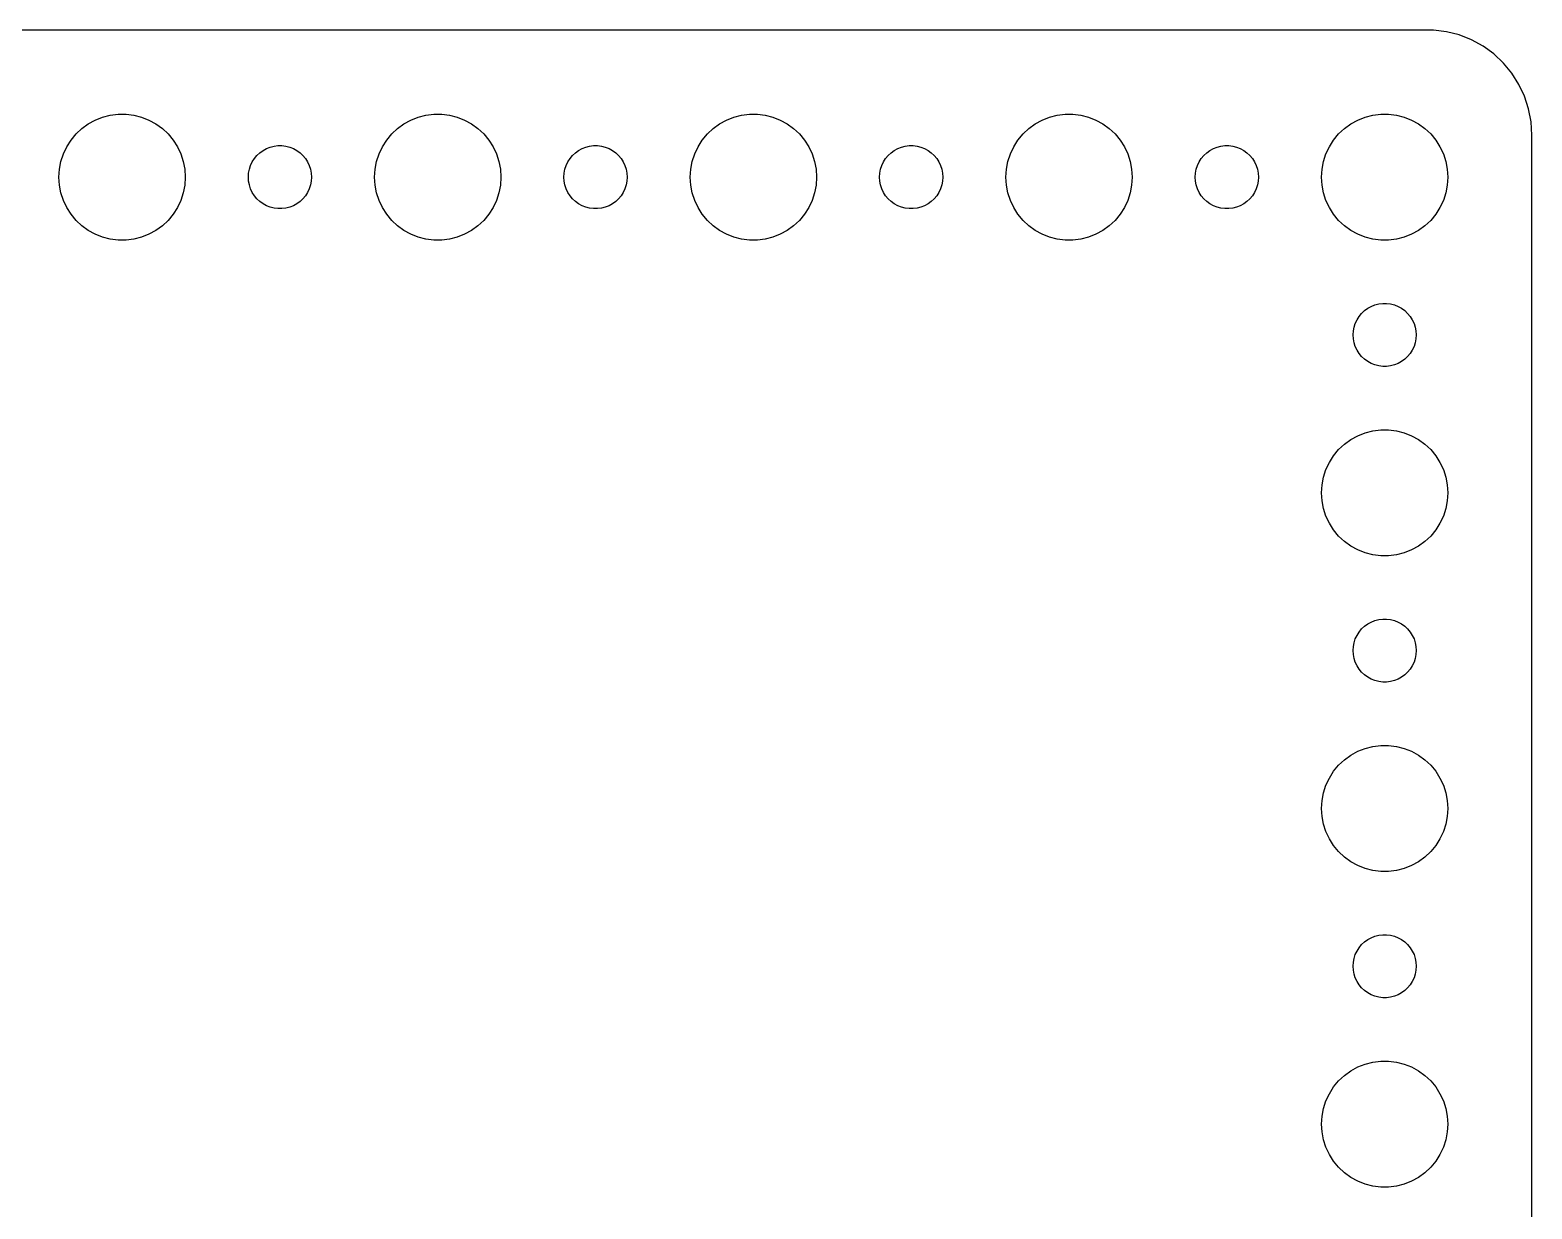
# Model space of a CAD drawing. Header units: metres. Extents: x -134 to 134, y 176 to 394.
# Drawn here: x 63.1 to 134.5, y 224 to 280 of the extents above; entities that cross this region are included whole.
import ezdxf

# ---------------------------------------------------------------- set-up
doc = ezdxf.new("R2010")
doc.units = ezdxf.units.M

msp = doc.modelspace()

# ---------------------------------------------------------------- linework, layer by layer
for p, q in [((129.814, 279.99), (-129.814, 279.99)), ((130.437, 279.911), (129.814, 279.99)), ((131.045, 279.755), (130.437, 279.911)), ((131.629, 279.524), (131.045, 279.755)), ((132.179, 279.222), (131.629, 279.524)), ((132.687, 278.853), (132.179, 279.222)), ((133.145, 278.423), (132.687, 278.853)), ((133.545, 277.939), (133.145, 278.423)), ((133.882, 277.409), (133.545, 277.939)), ((134.149, 276.841), (133.882, 277.409)), ((134.343, 276.243), (134.149, 276.841)), ((134.461, 275.627), (134.343, 276.243)), ((65.5877, 275.312), (65.8925, 275.533)), ((65.8925, 275.533), (66.2227, 275.714)), ((66.2227, 275.714), (66.573, 275.853)), ((66.573, 275.853), (66.9379, 275.947)), ((66.9379, 275.947), (67.3116, 275.994)), ((67.3116, 275.994), (67.6884, 275.994)), ((67.6884, 275.994), (68.0621, 275.947)), ((68.0621, 275.947), (68.427, 275.853)), ((68.427, 275.853), (68.7773, 275.714)), ((68.7773, 275.714), (69.1075, 275.533)), ((69.1075, 275.533), (69.4123, 275.312)), ((80.5877, 275.312), (80.8925, 275.533)), ((80.8925, 275.533), (81.2227, 275.714)), ((81.2227, 275.714), (81.573, 275.853)), ((81.573, 275.853), (81.9379, 275.947)), ((81.9379, 275.947), (82.3116, 275.994)), ((82.3116, 275.994), (82.6884, 275.994)), ((82.6884, 275.994), (83.0621, 275.947)), ((83.0621, 275.947), (83.427, 275.853)), ((83.427, 275.853), (83.7773, 275.714)), ((83.7773, 275.714), (84.1075, 275.533)), ((84.1075, 275.533), (84.4123, 275.312)), ((95.5877, 275.312), (95.8925, 275.533)), ((95.8925, 275.533), (96.2227, 275.714)), ((96.2227, 275.714), (96.573, 275.853)), ((96.573, 275.853), (96.9379, 275.947)), ((96.9379, 275.947), (97.3116, 275.994)), ((97.3116, 275.994), (97.6884, 275.994)), ((97.6884, 275.994), (98.0621, 275.947)), ((98.0621, 275.947), (98.427, 275.853)), ((98.427, 275.853), (98.7773, 275.714)), ((98.7773, 275.714), (99.1075, 275.533)), ((99.1075, 275.533), (99.4123, 275.312)), ((110.588, 275.312), (110.893, 275.533)), ((110.893, 275.533), (111.223, 275.714)), ((111.223, 275.714), (111.573, 275.853)), ((111.573, 275.853), (111.938, 275.947)), ((111.938, 275.947), (112.312, 275.994)), ((112.312, 275.994), (112.688, 275.994)), ((112.688, 275.994), (113.062, 275.947)), ((113.062, 275.947), (113.427, 275.853)), ((113.427, 275.853), (113.777, 275.714)), ((113.777, 275.714), (114.107, 275.533)), ((114.107, 275.533), (114.412, 275.312)), ((125.588, 275.312), (125.893, 275.533)), ((125.893, 275.533), (126.223, 275.714)), ((126.223, 275.714), (126.573, 275.853)), ((126.573, 275.853), (126.938, 275.947)), ((126.938, 275.947), (127.312, 275.994)), ((127.312, 275.994), (127.688, 275.994)), ((127.688, 275.994), (128.062, 275.947)), ((128.062, 275.947), (128.427, 275.853)), ((128.427, 275.853), (128.777, 275.714)), ((128.777, 275.714), (129.107, 275.533)), ((129.107, 275.533), (129.412, 275.312)), ((134.5, 275), (134.461, 275.627)), ((65.073, 274.763), (65.3131, 275.054)), ((65.3131, 275.054), (65.5877, 275.312)), ((69.4123, 275.312), (69.6869, 275.054)), ((69.6869, 275.054), (69.927, 274.763)), ((80.073, 274.763), (80.3131, 275.054)), ((80.3131, 275.054), (80.5877, 275.312)), ((84.4123, 275.312), (84.6869, 275.054)), ((84.6869, 275.054), (84.927, 274.763)), ((95.073, 274.763), (95.3131, 275.054)), ((95.3131, 275.054), (95.5877, 275.312)), ((99.4123, 275.312), (99.6869, 275.054)), ((99.6869, 275.054), (99.927, 274.763)), ((110.073, 274.763), (110.313, 275.054)), ((110.313, 275.054), (110.588, 275.312)), ((114.412, 275.312), (114.687, 275.054)), ((114.687, 275.054), (114.927, 274.763)), ((125.073, 274.763), (125.313, 275.054)), ((125.313, 275.054), (125.588, 275.312)), ((129.412, 275.312), (129.687, 275.054)), ((129.687, 275.054), (129.927, 274.763)), ((134.5, 181), (134.5, 275)), ((64.5943, 273.746), (64.7107, 274.104)), ((64.7107, 274.104), (64.8711, 274.445)), ((64.8711, 274.445), (65.073, 274.763)), ((69.927, 274.763), (70.1289, 274.445)), ((70.1289, 274.445), (70.2893, 274.104)), ((70.2893, 274.104), (70.4057, 273.746)), ((73.9065, 274.027), (74.0439, 274.156)), ((74.0439, 274.156), (74.1963, 274.266)), ((74.1963, 274.266), (74.3613, 274.357)), ((74.3613, 274.357), (74.5365, 274.427)), ((74.5365, 274.427), (74.7189, 274.473)), ((74.7189, 274.473), (74.9058, 274.497)), ((74.9058, 274.497), (75.0942, 274.497)), ((75.0942, 274.497), (75.2811, 274.473)), ((75.2811, 274.473), (75.4635, 274.427)), ((75.4635, 274.427), (75.6387, 274.357)), ((75.6387, 274.357), (75.8037, 274.266)), ((75.8037, 274.266), (75.9561, 274.156)), ((75.9561, 274.156), (76.0934, 274.027)), ((79.5943, 273.746), (79.7107, 274.104)), ((79.7107, 274.104), (79.8711, 274.445)), ((79.8711, 274.445), (80.073, 274.763)), ((84.927, 274.763), (85.1289, 274.445)), ((85.1289, 274.445), (85.2893, 274.104)), ((85.2893, 274.104), (85.4057, 273.746)), ((88.9065, 274.027), (89.0439, 274.156)), ((89.0439, 274.156), (89.1963, 274.266)), ((89.1963, 274.266), (89.3613, 274.357)), ((89.3613, 274.357), (89.5365, 274.427)), ((89.5365, 274.427), (89.7189, 274.473)), ((89.7189, 274.473), (89.9058, 274.497)), ((89.9058, 274.497), (90.0942, 274.497)), ((90.0942, 274.497), (90.2811, 274.473)), ((90.2811, 274.473), (90.4635, 274.427)), ((90.4635, 274.427), (90.6387, 274.357)), ((90.6387, 274.357), (90.8037, 274.266)), ((90.8037, 274.266), (90.9561, 274.156)), ((90.9561, 274.156), (91.0934, 274.027)), ((94.5943, 273.746), (94.7107, 274.104)), ((94.7107, 274.104), (94.8711, 274.445)), ((94.8711, 274.445), (95.073, 274.763)), ((99.927, 274.763), (100.129, 274.445)), ((100.129, 274.445), (100.289, 274.104)), ((100.289, 274.104), (100.406, 273.746)), ((103.907, 274.027), (104.044, 274.156)), ((104.044, 274.156), (104.196, 274.266)), ((104.196, 274.266), (104.361, 274.357)), ((104.361, 274.357), (104.536, 274.427)), ((104.536, 274.427), (104.719, 274.473)), ((104.719, 274.473), (104.906, 274.497)), ((104.906, 274.497), (105.094, 274.497)), ((105.094, 274.497), (105.281, 274.473)), ((105.281, 274.473), (105.464, 274.427)), ((105.464, 274.427), (105.639, 274.357)), ((105.639, 274.357), (105.804, 274.266)), ((105.804, 274.266), (105.956, 274.156)), ((105.956, 274.156), (106.093, 274.027)), ((109.594, 273.746), (109.711, 274.104)), ((109.711, 274.104), (109.871, 274.445)), ((109.871, 274.445), (110.073, 274.763)), ((114.927, 274.763), (115.129, 274.445)), ((115.129, 274.445), (115.289, 274.104)), ((115.289, 274.104), (115.406, 273.746)), ((118.907, 274.027), (119.044, 274.156)), ((119.044, 274.156), (119.196, 274.266)), ((119.196, 274.266), (119.361, 274.357)), ((119.361, 274.357), (119.536, 274.427)), ((119.536, 274.427), (119.719, 274.473)), ((119.719, 274.473), (119.906, 274.497)), ((119.906, 274.497), (120.094, 274.497)), ((120.094, 274.497), (120.281, 274.473)), ((120.281, 274.473), (120.464, 274.427)), ((120.464, 274.427), (120.639, 274.357)), ((120.639, 274.357), (120.804, 274.266)), ((120.804, 274.266), (120.956, 274.156)), ((120.956, 274.156), (121.093, 274.027)), ((124.594, 273.746), (124.711, 274.104)), ((124.711, 274.104), (124.871, 274.445)), ((124.871, 274.445), (125.073, 274.763)), ((129.927, 274.763), (130.129, 274.445)), ((130.129, 274.445), (130.289, 274.104)), ((130.289, 274.104), (130.406, 273.746)), ((64.5, 273), (64.5237, 273.376)), ((64.5237, 273.376), (64.5943, 273.746)), ((70.4057, 273.746), (70.4763, 273.376)), ((70.4763, 273.376), (70.5, 273)), ((73.5118, 273.188), (73.5471, 273.373)), ((73.5471, 273.373), (73.6053, 273.552)), ((73.6053, 273.552), (73.6855, 273.723)), ((73.6855, 273.723), (73.7865, 273.882)), ((73.7865, 273.882), (73.9065, 274.027)), ((76.0934, 274.027), (76.2135, 273.882)), ((76.2135, 273.882), (76.3145, 273.723)), ((76.3145, 273.723), (76.3947, 273.552)), ((76.3947, 273.552), (76.4529, 273.373)), ((76.4529, 273.373), (76.4882, 273.188)), ((79.5, 273), (79.5237, 273.376)), ((79.5237, 273.376), (79.5943, 273.746)), ((85.4057, 273.746), (85.4763, 273.376)), ((85.4763, 273.376), (85.5, 273)), ((88.5118, 273.188), (88.5471, 273.373)), ((88.5471, 273.373), (88.6053, 273.552)), ((88.6053, 273.552), (88.6855, 273.723)), ((88.6855, 273.723), (88.7865, 273.882)), ((88.7865, 273.882), (88.9065, 274.027)), ((91.0934, 274.027), (91.2135, 273.882)), ((91.2135, 273.882), (91.3145, 273.723)), ((91.3145, 273.723), (91.3947, 273.552)), ((91.3947, 273.552), (91.4529, 273.373)), ((91.4529, 273.373), (91.4882, 273.188)), ((94.5, 273), (94.5237, 273.376)), ((94.5237, 273.376), (94.5943, 273.746)), ((100.406, 273.746), (100.476, 273.376)), ((100.476, 273.376), (100.5, 273)), ((103.512, 273.188), (103.547, 273.373)), ((103.547, 273.373), (103.605, 273.552)), ((103.605, 273.552), (103.686, 273.723)), ((103.686, 273.723), (103.786, 273.882)), ((103.786, 273.882), (103.907, 274.027)), ((106.093, 274.027), (106.214, 273.882)), ((106.214, 273.882), (106.314, 273.723)), ((106.314, 273.723), (106.395, 273.552)), ((106.395, 273.552), (106.453, 273.373)), ((106.453, 273.373), (106.488, 273.188)), ((109.5, 273), (109.524, 273.376)), ((109.524, 273.376), (109.594, 273.746)), ((115.406, 273.746), (115.476, 273.376)), ((115.476, 273.376), (115.5, 273)), ((118.512, 273.188), (118.547, 273.373)), ((118.547, 273.373), (118.605, 273.552)), ((118.605, 273.552), (118.686, 273.723)), ((118.686, 273.723), (118.786, 273.882)), ((118.786, 273.882), (118.907, 274.027)), ((121.093, 274.027), (121.214, 273.882)), ((121.214, 273.882), (121.314, 273.723)), ((121.314, 273.723), (121.395, 273.552)), ((121.395, 273.552), (121.453, 273.373)), ((121.453, 273.373), (121.488, 273.188)), ((124.5, 273), (124.524, 273.376)), ((124.524, 273.376), (124.594, 273.746)), ((130.406, 273.746), (130.476, 273.376)), ((130.476, 273.376), (130.5, 273)), ((64.5237, 272.624), (64.5, 273)), ((70.5, 273), (70.4763, 272.624)), ((73.5, 273), (73.5118, 273.188)), ((73.5118, 272.812), (73.5, 273)), ((73.5471, 272.627), (73.5118, 272.812)), ((76.4882, 272.812), (76.4529, 272.627)), ((76.4882, 273.188), (76.5, 273)), ((76.5, 273), (76.4882, 272.812)), ((79.5237, 272.624), (79.5, 273)), ((85.5, 273), (85.4763, 272.624)), ((88.5, 273), (88.5118, 273.188)), ((88.5118, 272.812), (88.5, 273)), ((88.5471, 272.627), (88.5118, 272.812)), ((91.4882, 272.812), (91.4529, 272.627)), ((91.4882, 273.188), (91.5, 273)), ((91.5, 273), (91.4882, 272.812)), ((94.5237, 272.624), (94.5, 273)), ((100.5, 273), (100.476, 272.624)), ((103.5, 273), (103.512, 273.188)), ((103.512, 272.812), (103.5, 273)), ((103.547, 272.627), (103.512, 272.812)), ((106.488, 272.812), (106.453, 272.627)), ((106.488, 273.188), (106.5, 273)), ((106.5, 273), (106.488, 272.812)), ((109.524, 272.624), (109.5, 273)), ((115.5, 273), (115.476, 272.624)), ((118.5, 273), (118.512, 273.188)), ((118.512, 272.812), (118.5, 273)), ((118.547, 272.627), (118.512, 272.812)), ((121.488, 272.812), (121.453, 272.627)), ((121.488, 273.188), (121.5, 273)), ((121.5, 273), (121.488, 272.812)), ((124.524, 272.624), (124.5, 273)), ((130.5, 273), (130.476, 272.624)), ((64.5943, 272.254), (64.5237, 272.624)), ((64.7107, 271.896), (64.5943, 272.254)), ((70.4057, 272.254), (70.2893, 271.896)), ((70.4763, 272.624), (70.4057, 272.254)), ((73.6053, 272.448), (73.5471, 272.627)), ((73.6855, 272.277), (73.6053, 272.448)), ((73.7865, 272.118), (73.6855, 272.277)), ((73.9065, 271.973), (73.7865, 272.118)), ((74.0439, 271.844), (73.9065, 271.973)), ((76.0934, 271.973), (75.9561, 271.844)), ((76.2135, 272.118), (76.0934, 271.973)), ((76.3145, 272.277), (76.2135, 272.118)), ((76.3947, 272.448), (76.3145, 272.277)), ((76.4529, 272.627), (76.3947, 272.448)), ((79.5943, 272.254), (79.5237, 272.624)), ((79.7107, 271.896), (79.5943, 272.254)), ((85.4057, 272.254), (85.2893, 271.896)), ((85.4763, 272.624), (85.4057, 272.254)), ((88.6053, 272.448), (88.5471, 272.627)), ((88.6855, 272.277), (88.6053, 272.448)), ((88.7865, 272.118), (88.6855, 272.277)), ((88.9065, 271.973), (88.7865, 272.118)), ((89.0439, 271.844), (88.9065, 271.973)), ((91.0934, 271.973), (90.9561, 271.844)), ((91.2135, 272.118), (91.0934, 271.973)), ((91.3145, 272.277), (91.2135, 272.118)), ((91.3947, 272.448), (91.3145, 272.277)), ((91.4529, 272.627), (91.3947, 272.448)), ((94.5943, 272.254), (94.5237, 272.624)), ((94.7107, 271.896), (94.5943, 272.254)), ((100.406, 272.254), (100.289, 271.896)), ((100.476, 272.624), (100.406, 272.254)), ((103.605, 272.448), (103.547, 272.627)), ((103.686, 272.277), (103.605, 272.448)), ((103.786, 272.118), (103.686, 272.277)), ((103.907, 271.973), (103.786, 272.118)), ((104.044, 271.844), (103.907, 271.973)), ((106.093, 271.973), (105.956, 271.844)), ((106.214, 272.118), (106.093, 271.973)), ((106.314, 272.277), (106.214, 272.118)), ((106.395, 272.448), (106.314, 272.277)), ((106.453, 272.627), (106.395, 272.448)), ((109.594, 272.254), (109.524, 272.624)), ((109.711, 271.896), (109.594, 272.254)), ((115.406, 272.254), (115.289, 271.896)), ((115.476, 272.624), (115.406, 272.254)), ((118.605, 272.448), (118.547, 272.627)), ((118.686, 272.277), (118.605, 272.448)), ((118.786, 272.118), (118.686, 272.277)), ((118.907, 271.973), (118.786, 272.118)), ((119.044, 271.844), (118.907, 271.973)), ((121.093, 271.973), (120.956, 271.844)), ((121.214, 272.118), (121.093, 271.973)), ((121.314, 272.277), (121.214, 272.118)), ((121.395, 272.448), (121.314, 272.277)), ((121.453, 272.627), (121.395, 272.448)), ((124.594, 272.254), (124.524, 272.624)), ((124.711, 271.896), (124.594, 272.254)), ((130.406, 272.254), (130.289, 271.896)), ((130.476, 272.624), (130.406, 272.254)), ((64.8711, 271.555), (64.7107, 271.896)), ((65.073, 271.237), (64.8711, 271.555)), ((65.3131, 270.946), (65.073, 271.237)), ((69.927, 271.237), (69.6869, 270.946)), ((70.1289, 271.555), (69.927, 271.237)), ((70.2893, 271.896), (70.1289, 271.555)), ((74.1963, 271.734), (74.0439, 271.844)), ((74.3613, 271.643), (74.1963, 271.734)), ((74.5365, 271.573), (74.3613, 271.643)), ((74.7189, 271.527), (74.5365, 271.573)), ((74.9058, 271.503), (74.7189, 271.527)), ((75.0942, 271.503), (74.9058, 271.503)), ((75.2811, 271.527), (75.0942, 271.503)), ((75.4635, 271.573), (75.2811, 271.527)), ((75.6387, 271.643), (75.4635, 271.573)), ((75.8037, 271.734), (75.6387, 271.643)), ((75.9561, 271.844), (75.8037, 271.734)), ((79.8711, 271.555), (79.7107, 271.896)), ((80.073, 271.237), (79.8711, 271.555)), ((80.3131, 270.946), (80.073, 271.237)), ((84.927, 271.237), (84.6869, 270.946)), ((85.1289, 271.555), (84.927, 271.237)), ((85.2893, 271.896), (85.1289, 271.555)), ((89.1963, 271.734), (89.0439, 271.844)), ((89.3613, 271.643), (89.1963, 271.734)), ((89.5365, 271.573), (89.3613, 271.643)), ((89.7189, 271.527), (89.5365, 271.573)), ((89.9058, 271.503), (89.7189, 271.527)), ((90.0942, 271.503), (89.9058, 271.503)), ((90.2811, 271.527), (90.0942, 271.503)), ((90.4635, 271.573), (90.2811, 271.527)), ((90.6387, 271.643), (90.4635, 271.573)), ((90.8037, 271.734), (90.6387, 271.643)), ((90.9561, 271.844), (90.8037, 271.734)), ((94.8711, 271.555), (94.7107, 271.896)), ((95.073, 271.237), (94.8711, 271.555)), ((95.3131, 270.946), (95.073, 271.237)), ((99.927, 271.237), (99.6869, 270.946)), ((100.129, 271.555), (99.927, 271.237)), ((100.289, 271.896), (100.129, 271.555)), ((104.196, 271.734), (104.044, 271.844)), ((104.361, 271.643), (104.196, 271.734)), ((104.536, 271.573), (104.361, 271.643)), ((104.719, 271.527), (104.536, 271.573)), ((104.906, 271.503), (104.719, 271.527)), ((105.094, 271.503), (104.906, 271.503)), ((105.281, 271.527), (105.094, 271.503)), ((105.464, 271.573), (105.281, 271.527)), ((105.639, 271.643), (105.464, 271.573)), ((105.804, 271.734), (105.639, 271.643)), ((105.956, 271.844), (105.804, 271.734)), ((109.871, 271.555), (109.711, 271.896)), ((110.073, 271.237), (109.871, 271.555)), ((110.313, 270.946), (110.073, 271.237)), ((114.927, 271.237), (114.687, 270.946)), ((115.129, 271.555), (114.927, 271.237)), ((115.289, 271.896), (115.129, 271.555)), ((119.196, 271.734), (119.044, 271.844)), ((119.361, 271.643), (119.196, 271.734)), ((119.536, 271.573), (119.361, 271.643)), ((119.719, 271.527), (119.536, 271.573)), ((119.906, 271.503), (119.719, 271.527)), ((120.094, 271.503), (119.906, 271.503)), ((120.281, 271.527), (120.094, 271.503)), ((120.464, 271.573), (120.281, 271.527)), ((120.639, 271.643), (120.464, 271.573)), ((120.804, 271.734), (120.639, 271.643)), ((120.956, 271.844), (120.804, 271.734)), ((124.871, 271.555), (124.711, 271.896)), ((125.073, 271.237), (124.871, 271.555)), ((125.313, 270.946), (125.073, 271.237)), ((129.927, 271.237), (129.687, 270.946)), ((130.129, 271.555), (129.927, 271.237)), ((130.289, 271.896), (130.129, 271.555)), ((65.5877, 270.688), (65.3131, 270.946)), ((65.8925, 270.467), (65.5877, 270.688)), ((69.4123, 270.688), (69.1075, 270.467)), ((69.6869, 270.946), (69.4123, 270.688)), ((80.5877, 270.688), (80.3131, 270.946)), ((80.8925, 270.467), (80.5877, 270.688)), ((84.4123, 270.688), (84.1075, 270.467)), ((84.6869, 270.946), (84.4123, 270.688)), ((95.5877, 270.688), (95.3131, 270.946)), ((95.8925, 270.467), (95.5877, 270.688)), ((99.4123, 270.688), (99.1075, 270.467)), ((99.6869, 270.946), (99.4123, 270.688)), ((110.588, 270.688), (110.313, 270.946)), ((110.893, 270.467), (110.588, 270.688)), ((114.412, 270.688), (114.107, 270.467)), ((114.687, 270.946), (114.412, 270.688)), ((125.588, 270.688), (125.313, 270.946)), ((125.893, 270.467), (125.588, 270.688)), ((129.412, 270.688), (129.107, 270.467)), ((129.687, 270.946), (129.412, 270.688)), ((66.2227, 270.286), (65.8925, 270.467)), ((66.573, 270.147), (66.2227, 270.286)), ((66.9379, 270.053), (66.573, 270.147)), ((67.3116, 270.006), (66.9379, 270.053)), ((67.6884, 270.006), (67.3116, 270.006)), ((68.0621, 270.053), (67.6884, 270.006)), ((68.427, 270.147), (68.0621, 270.053)), ((68.7773, 270.286), (68.427, 270.147)), ((69.1075, 270.467), (68.7773, 270.286)), ((81.2227, 270.286), (80.8925, 270.467)), ((81.573, 270.147), (81.2227, 270.286)), ((81.9379, 270.053), (81.573, 270.147)), ((82.3116, 270.006), (81.9379, 270.053)), ((82.6884, 270.006), (82.3116, 270.006)), ((83.0621, 270.053), (82.6884, 270.006)), ((83.427, 270.147), (83.0621, 270.053)), ((83.7773, 270.286), (83.427, 270.147)), ((84.1075, 270.467), (83.7773, 270.286)), ((96.2227, 270.286), (95.8925, 270.467)), ((96.573, 270.147), (96.2227, 270.286)), ((96.9379, 270.053), (96.573, 270.147)), ((97.3116, 270.006), (96.9379, 270.053)), ((97.6884, 270.006), (97.3116, 270.006)), ((98.0621, 270.053), (97.6884, 270.006)), ((98.427, 270.147), (98.0621, 270.053)), ((98.7773, 270.286), (98.427, 270.147)), ((99.1075, 270.467), (98.7773, 270.286)), ((111.223, 270.286), (110.893, 270.467)), ((111.573, 270.147), (111.223, 270.286)), ((111.938, 270.053), (111.573, 270.147)), ((112.312, 270.006), (111.938, 270.053)), ((112.688, 270.006), (112.312, 270.006)), ((113.062, 270.053), (112.688, 270.006)), ((113.427, 270.147), (113.062, 270.053)), ((113.777, 270.286), (113.427, 270.147)), ((114.107, 270.467), (113.777, 270.286)), ((126.223, 270.286), (125.893, 270.467)), ((126.573, 270.147), (126.223, 270.286)), ((126.938, 270.053), (126.573, 270.147)), ((127.312, 270.006), (126.938, 270.053)), ((127.688, 270.006), (127.312, 270.006)), ((128.062, 270.053), (127.688, 270.006)), ((128.427, 270.147), (128.062, 270.053)), ((128.777, 270.286), (128.427, 270.147)), ((129.107, 270.467), (128.777, 270.286)), ((127.036, 266.927), (127.219, 266.973)), ((127.219, 266.973), (127.406, 266.997)), ((127.406, 266.997), (127.594, 266.997)), ((127.594, 266.997), (127.781, 266.973)), ((127.781, 266.973), (127.964, 266.927)), ((126.186, 266.223), (126.286, 266.382)), ((126.286, 266.382), (126.407, 266.527)), ((126.407, 266.527), (126.544, 266.656)), ((126.544, 266.656), (126.696, 266.766)), ((126.696, 266.766), (126.861, 266.857)), ((126.861, 266.857), (127.036, 266.927)), ((127.964, 266.927), (128.139, 266.857)), ((128.139, 266.857), (128.304, 266.766)), ((128.304, 266.766), (128.456, 266.656)), ((128.456, 266.656), (128.593, 266.527)), ((128.593, 266.527), (128.714, 266.382)), ((128.714, 266.382), (128.814, 266.223)), ((126, 265.5), (126.012, 265.688)), ((126.012, 265.688), (126.047, 265.873)), ((126.047, 265.873), (126.105, 266.052)), ((126.105, 266.052), (126.186, 266.223)), ((128.814, 266.223), (128.895, 266.052)), ((128.895, 266.052), (128.953, 265.873)), ((128.953, 265.873), (128.988, 265.688)), ((128.988, 265.688), (129, 265.5)), ((126.012, 265.312), (126, 265.5)), ((126.047, 265.127), (126.012, 265.312)), ((126.105, 264.948), (126.047, 265.127)), ((126.186, 264.777), (126.105, 264.948)), ((128.895, 264.948), (128.814, 264.777)), ((128.953, 265.127), (128.895, 264.948)), ((128.988, 265.312), (128.953, 265.127)), ((129, 265.5), (128.988, 265.312)), ((126.286, 264.618), (126.186, 264.777)), ((126.407, 264.473), (126.286, 264.618)), ((126.544, 264.344), (126.407, 264.473)), ((126.696, 264.234), (126.544, 264.344)), ((126.861, 264.143), (126.696, 264.234)), ((127.036, 264.073), (126.861, 264.143)), ((128.139, 264.143), (127.964, 264.073)), ((128.304, 264.234), (128.139, 264.143)), ((128.456, 264.344), (128.304, 264.234)), ((128.593, 264.473), (128.456, 264.344)), ((128.714, 264.618), (128.593, 264.473)), ((128.814, 264.777), (128.714, 264.618)), ((127.219, 264.027), (127.036, 264.073)), ((127.406, 264.003), (127.219, 264.027)), ((127.594, 264.003), (127.406, 264.003)), ((127.781, 264.027), (127.594, 264.003)), ((127.964, 264.073), (127.781, 264.027)), ((125.588, 260.312), (125.893, 260.533)), ((125.893, 260.533), (126.223, 260.714)), ((126.223, 260.714), (126.573, 260.853)), ((126.573, 260.853), (126.938, 260.947)), ((126.938, 260.947), (127.312, 260.994)), ((127.312, 260.994), (127.688, 260.994)), ((127.688, 260.994), (128.062, 260.947)), ((128.062, 260.947), (128.427, 260.853)), ((128.427, 260.853), (128.777, 260.714)), ((128.777, 260.714), (129.107, 260.533)), ((129.107, 260.533), (129.412, 260.312)), ((125.073, 259.763), (125.313, 260.054)), ((125.313, 260.054), (125.588, 260.312)), ((129.412, 260.312), (129.687, 260.054)), ((129.687, 260.054), (129.927, 259.763)), ((124.594, 258.746), (124.711, 259.104)), ((124.711, 259.104), (124.871, 259.445)), ((124.871, 259.445), (125.073, 259.763)), ((129.927, 259.763), (130.129, 259.445)), ((130.129, 259.445), (130.289, 259.104)), ((130.289, 259.104), (130.406, 258.746)), ((124.524, 258.376), (124.594, 258.746)), ((130.406, 258.746), (130.476, 258.376)), ((124.5, 258), (124.524, 258.376)), ((124.524, 257.624), (124.5, 258)), ((130.476, 258.376), (130.5, 258)), ((130.5, 258), (130.476, 257.624)), ((124.594, 257.254), (124.524, 257.624)), ((124.711, 256.896), (124.594, 257.254)), ((130.406, 257.254), (130.289, 256.896)), ((130.476, 257.624), (130.406, 257.254)), ((124.871, 256.555), (124.711, 256.896)), ((125.073, 256.237), (124.871, 256.555)), ((125.313, 255.946), (125.073, 256.237)), ((129.927, 256.237), (129.687, 255.946)), ((130.129, 256.555), (129.927, 256.237)), ((130.289, 256.896), (130.129, 256.555)), ((125.588, 255.688), (125.313, 255.946)), ((125.893, 255.467), (125.588, 255.688)), ((129.412, 255.688), (129.107, 255.467)), ((129.687, 255.946), (129.412, 255.688)), ((126.223, 255.286), (125.893, 255.467)), ((126.573, 255.147), (126.223, 255.286)), ((126.938, 255.053), (126.573, 255.147)), ((127.312, 255.006), (126.938, 255.053)), ((127.688, 255.006), (127.312, 255.006)), ((128.062, 255.053), (127.688, 255.006)), ((128.427, 255.147), (128.062, 255.053)), ((128.777, 255.286), (128.427, 255.147)), ((129.107, 255.467), (128.777, 255.286)), ((127.036, 251.927), (127.219, 251.973)), ((127.219, 251.973), (127.406, 251.997)), ((127.406, 251.997), (127.594, 251.997)), ((127.594, 251.997), (127.781, 251.973)), ((127.781, 251.973), (127.964, 251.927)), ((126.186, 251.223), (126.286, 251.382)), ((126.286, 251.382), (126.407, 251.527)), ((126.407, 251.527), (126.544, 251.656)), ((126.544, 251.656), (126.696, 251.766)), ((126.696, 251.766), (126.861, 251.857)), ((126.861, 251.857), (127.036, 251.927)), ((127.964, 251.927), (128.139, 251.857)), ((128.139, 251.857), (128.304, 251.766)), ((128.304, 251.766), (128.456, 251.656)), ((128.456, 251.656), (128.593, 251.527)), ((128.593, 251.527), (128.714, 251.382)), ((128.714, 251.382), (128.814, 251.223)), ((126, 250.5), (126.012, 250.688)), ((126.012, 250.688), (126.047, 250.873)), ((126.047, 250.873), (126.105, 251.052)), ((126.105, 251.052), (126.186, 251.223)), ((128.814, 251.223), (128.895, 251.052)), ((128.895, 251.052), (128.953, 250.873)), ((128.953, 250.873), (128.988, 250.688)), ((128.988, 250.688), (129, 250.5)), ((126.012, 250.312), (126, 250.5)), ((126.047, 250.127), (126.012, 250.312)), ((126.105, 249.948), (126.047, 250.127)), ((126.186, 249.777), (126.105, 249.948)), ((128.895, 249.948), (128.814, 249.777)), ((128.953, 250.127), (128.895, 249.948)), ((128.988, 250.312), (128.953, 250.127)), ((129, 250.5), (128.988, 250.312)), ((126.286, 249.618), (126.186, 249.777)), ((126.407, 249.473), (126.286, 249.618)), ((126.544, 249.344), (126.407, 249.473)), ((126.696, 249.234), (126.544, 249.344)), ((126.861, 249.143), (126.696, 249.234)), ((127.036, 249.073), (126.861, 249.143)), ((128.139, 249.143), (127.964, 249.073)), ((128.304, 249.234), (128.139, 249.143)), ((128.456, 249.344), (128.304, 249.234)), ((128.593, 249.473), (128.456, 249.344)), ((128.714, 249.618), (128.593, 249.473)), ((128.814, 249.777), (128.714, 249.618)), ((127.219, 249.027), (127.036, 249.073)), ((127.406, 249.003), (127.219, 249.027)), ((127.594, 249.003), (127.406, 249.003)), ((127.781, 249.027), (127.594, 249.003)), ((127.964, 249.073), (127.781, 249.027)), ((125.588, 245.312), (125.893, 245.533)), ((125.893, 245.533), (126.223, 245.714)), ((126.223, 245.714), (126.573, 245.853)), ((126.573, 245.853), (126.938, 245.947)), ((126.938, 245.947), (127.312, 245.994)), ((127.312, 245.994), (127.688, 245.994)), ((127.688, 245.994), (128.062, 245.947)), ((128.062, 245.947), (128.427, 245.853)), ((128.427, 245.853), (128.777, 245.714)), ((128.777, 245.714), (129.107, 245.533)), ((129.107, 245.533), (129.412, 245.312)), ((125.073, 244.763), (125.313, 245.054)), ((125.313, 245.054), (125.588, 245.312)), ((129.412, 245.312), (129.687, 245.054)), ((129.687, 245.054), (129.927, 244.763)), ((124.594, 243.746), (124.711, 244.104)), ((124.711, 244.104), (124.871, 244.445)), ((124.871, 244.445), (125.073, 244.763)), ((129.927, 244.763), (130.129, 244.445)), ((130.129, 244.445), (130.289, 244.104)), ((130.289, 244.104), (130.406, 243.746)), ((124.524, 243.376), (124.594, 243.746)), ((130.406, 243.746), (130.476, 243.376)), ((124.5, 243), (124.524, 243.376)), ((124.524, 242.624), (124.5, 243)), ((130.476, 243.376), (130.5, 243)), ((130.5, 243), (130.476, 242.624)), ((124.594, 242.254), (124.524, 242.624)), ((124.711, 241.896), (124.594, 242.254)), ((130.406, 242.254), (130.289, 241.896)), ((130.476, 242.624), (130.406, 242.254)), ((124.871, 241.555), (124.711, 241.896)), ((125.073, 241.237), (124.871, 241.555)), ((130.129, 241.555), (129.927, 241.237)), ((130.289, 241.896), (130.129, 241.555)), ((125.313, 240.946), (125.073, 241.237)), ((125.588, 240.688), (125.313, 240.946)), ((125.893, 240.467), (125.588, 240.688)), ((129.412, 240.688), (129.107, 240.467)), ((129.687, 240.946), (129.412, 240.688)), ((129.927, 241.237), (129.687, 240.946)), ((126.223, 240.286), (125.893, 240.467)), ((126.573, 240.147), (126.223, 240.286)), ((126.938, 240.053), (126.573, 240.147)), ((127.312, 240.006), (126.938, 240.053)), ((127.688, 240.006), (127.312, 240.006)), ((128.062, 240.053), (127.688, 240.006)), ((128.427, 240.147), (128.062, 240.053)), ((128.777, 240.286), (128.427, 240.147)), ((129.107, 240.467), (128.777, 240.286)), ((127.036, 236.927), (127.219, 236.973)), ((127.219, 236.973), (127.406, 236.997)), ((127.406, 236.997), (127.594, 236.997)), ((127.594, 236.997), (127.781, 236.973)), ((127.781, 236.973), (127.964, 236.927)), ((126.186, 236.223), (126.286, 236.382)), ((126.286, 236.382), (126.407, 236.527)), ((126.407, 236.527), (126.544, 236.656)), ((126.544, 236.656), (126.696, 236.766)), ((126.696, 236.766), (126.861, 236.857)), ((126.861, 236.857), (127.036, 236.927)), ((127.964, 236.927), (128.139, 236.857)), ((128.139, 236.857), (128.304, 236.766)), ((128.304, 236.766), (128.456, 236.656)), ((128.456, 236.656), (128.593, 236.527)), ((128.593, 236.527), (128.714, 236.382)), ((128.714, 236.382), (128.814, 236.223)), ((126, 235.5), (126.012, 235.688)), ((126.012, 235.688), (126.047, 235.873)), ((126.047, 235.873), (126.105, 236.052)), ((126.105, 236.052), (126.186, 236.223)), ((128.814, 236.223), (128.895, 236.052)), ((128.895, 236.052), (128.953, 235.873)), ((128.953, 235.873), (128.988, 235.688)), ((128.988, 235.688), (129, 235.5)), ((126.012, 235.312), (126, 235.5)), ((126.047, 235.127), (126.012, 235.312)), ((126.105, 234.948), (126.047, 235.127)), ((126.186, 234.777), (126.105, 234.948)), ((128.895, 234.948), (128.814, 234.777)), ((128.953, 235.127), (128.895, 234.948)), ((128.988, 235.312), (128.953, 235.127)), ((129, 235.5), (128.988, 235.312)), ((126.286, 234.618), (126.186, 234.777)), ((126.407, 234.473), (126.286, 234.618)), ((126.544, 234.344), (126.407, 234.473)), ((126.696, 234.234), (126.544, 234.344)), ((126.861, 234.143), (126.696, 234.234)), ((127.036, 234.073), (126.861, 234.143)), ((128.139, 234.143), (127.964, 234.073)), ((128.304, 234.234), (128.139, 234.143)), ((128.456, 234.344), (128.304, 234.234)), ((128.593, 234.473), (128.456, 234.344)), ((128.714, 234.618), (128.593, 234.473)), ((128.814, 234.777), (128.714, 234.618)), ((127.219, 234.027), (127.036, 234.073)), ((127.406, 234.003), (127.219, 234.027)), ((127.594, 234.003), (127.406, 234.003)), ((127.781, 234.027), (127.594, 234.003)), ((127.964, 234.073), (127.781, 234.027)), ((125.893, 230.533), (126.223, 230.714)), ((126.223, 230.714), (126.573, 230.853)), ((126.573, 230.853), (126.938, 230.947)), ((126.938, 230.947), (127.312, 230.994)), ((127.312, 230.994), (127.688, 230.994)), ((127.688, 230.994), (128.062, 230.947)), ((128.062, 230.947), (128.427, 230.853)), ((128.427, 230.853), (128.777, 230.714)), ((128.777, 230.714), (129.107, 230.533)), ((125.073, 229.763), (125.313, 230.054)), ((125.313, 230.054), (125.588, 230.312)), ((125.588, 230.312), (125.893, 230.533)), ((129.107, 230.533), (129.412, 230.312)), ((129.412, 230.312), (129.687, 230.054)), ((129.687, 230.054), (129.927, 229.763)), ((124.711, 229.104), (124.871, 229.445)), ((124.871, 229.445), (125.073, 229.763)), ((129.927, 229.763), (130.129, 229.445)), ((130.129, 229.445), (130.289, 229.104)), ((124.524, 228.376), (124.594, 228.746)), ((124.594, 228.746), (124.711, 229.104)), ((130.289, 229.104), (130.406, 228.746)), ((130.406, 228.746), (130.476, 228.376)), ((124.5, 228), (124.524, 228.376)), ((124.524, 227.624), (124.5, 228)), ((130.476, 228.376), (130.5, 228)), ((130.5, 228), (130.476, 227.624)), ((124.594, 227.254), (124.524, 227.624)), ((124.711, 226.896), (124.594, 227.254)), ((130.406, 227.254), (130.289, 226.896)), ((130.476, 227.624), (130.406, 227.254)), ((124.871, 226.555), (124.711, 226.896)), ((125.073, 226.237), (124.871, 226.555)), ((130.129, 226.555), (129.927, 226.237)), ((130.289, 226.896), (130.129, 226.555)), ((125.313, 225.946), (125.073, 226.237)), ((125.588, 225.688), (125.313, 225.946)), ((125.893, 225.467), (125.588, 225.688)), ((129.412, 225.688), (129.107, 225.467)), ((129.687, 225.946), (129.412, 225.688)), ((129.927, 226.237), (129.687, 225.946)), ((126.223, 225.286), (125.893, 225.467)), ((126.573, 225.147), (126.223, 225.286)), ((126.938, 225.053), (126.573, 225.147)), ((127.312, 225.006), (126.938, 225.053)), ((127.688, 225.006), (127.312, 225.006)), ((128.062, 225.053), (127.688, 225.006)), ((128.427, 225.147), (128.062, 225.053)), ((128.777, 225.286), (128.427, 225.147)), ((129.107, 225.467), (128.777, 225.286))]:
    msp.add_line(p, q)

doc.saveas('drawing.dxf')
